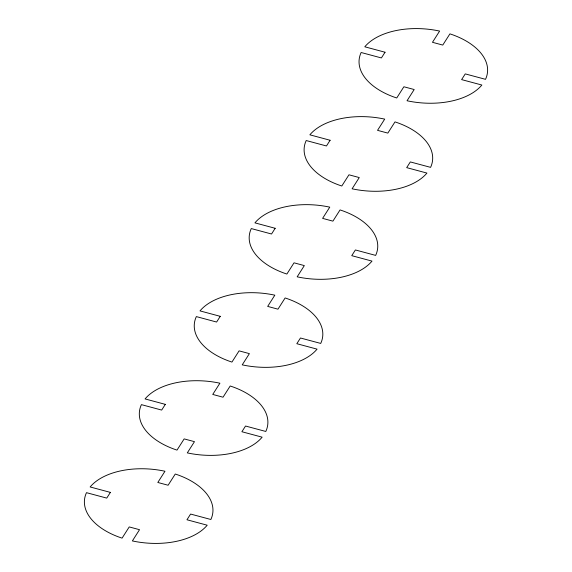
<?xml version="1.0" encoding="UTF-8"?>
<svg xmlns="http://www.w3.org/2000/svg" width="572" height="572" viewBox="0 0 572 572"><rect width="100%" height="100%" fill="white"/><g stroke="black" fill="none" stroke-linecap="round" stroke-linejoin="round"><path stroke-width="0.86" d="M385.042 52.231L381.402 57.944L361.139 52.51A64.486 36.987 5.5 0 0 396.732 97.984L403.882 86.765L414.185 89.525L407.028 100.758A64.486 36.987 5.5 0 0 481.86 85.035L461.611 79.608L465.258 73.895L485.514 79.329A64.486 36.987 5.5 0 0 449.921 33.855L442.771 45.074L432.468 42.307L439.625 31.074A64.486 36.987 5.5 0 0 364.8 46.797L385.042 52.231M330.108 140.262L326.469 145.974L306.206 140.54A64.486 36.987 5.5 0 0 341.799 186.014L348.956 174.796L359.259 177.563L352.095 188.796A64.486 36.987 5.5 0 0 426.926 173.073L406.685 167.639L410.324 161.926L430.587 167.36A64.486 36.987 5.5 0 0 394.995 121.886L387.837 133.104L377.534 130.345L384.699 119.112A64.486 36.987 5.5 0 0 309.867 134.828L330.108 140.262M275.182 228.292L271.536 234.005L251.28 228.571A64.486 36.987 5.5 0 0 286.872 274.052L294.022 262.827L304.325 265.594L297.168 276.827A64.486 36.987 5.5 0 0 371.993 261.104L351.751 255.67L355.391 249.957L375.654 255.398A64.486 36.987 5.5 0 0 340.061 209.917L332.911 221.142L322.608 218.375L329.765 207.143A64.486 36.987 5.5 0 0 254.933 222.865L275.182 228.292M220.249 316.33L216.609 322.043L196.346 316.602A64.486 36.987 5.5 0 0 231.939 362.083L239.089 350.858L249.392 353.625L242.235 364.857A64.486 36.987 5.5 0 0 317.067 349.135L296.818 343.708L300.464 337.995L320.72 343.429A64.486 36.987 5.5 0 0 285.128 297.948L277.978 309.173L267.675 306.406L274.832 295.173A64.486 36.987 5.5 0 0 200.007 310.896L220.249 316.33M165.315 404.361L161.676 410.074L141.413 404.64A64.486 36.987 5.5 0 0 177.005 450.114L184.163 438.896L194.466 441.656L187.301 452.888A64.486 36.987 5.5 0 0 262.133 437.172L241.892 431.738L245.531 426.026L265.794 431.46A64.486 36.987 5.5 0 0 230.201 385.986L223.044 397.204L212.741 394.437L219.905 383.204A64.486 36.987 5.5 0 0 145.073 398.927L165.315 404.361M110.389 492.392L106.742 498.105L86.486 492.671A64.486 36.987 5.5 0 0 122.079 538.145L129.229 526.926L139.532 529.693L132.375 540.926A64.486 36.987 5.5 0 0 207.2 525.203L186.958 519.769L190.598 514.056L210.861 519.49A64.486 36.987 5.5 0 0 175.268 474.016L168.118 485.235L157.815 482.475L164.972 471.242A64.486 36.987 5.5 0 0 90.14 486.965L110.389 492.392"/></g></svg>
